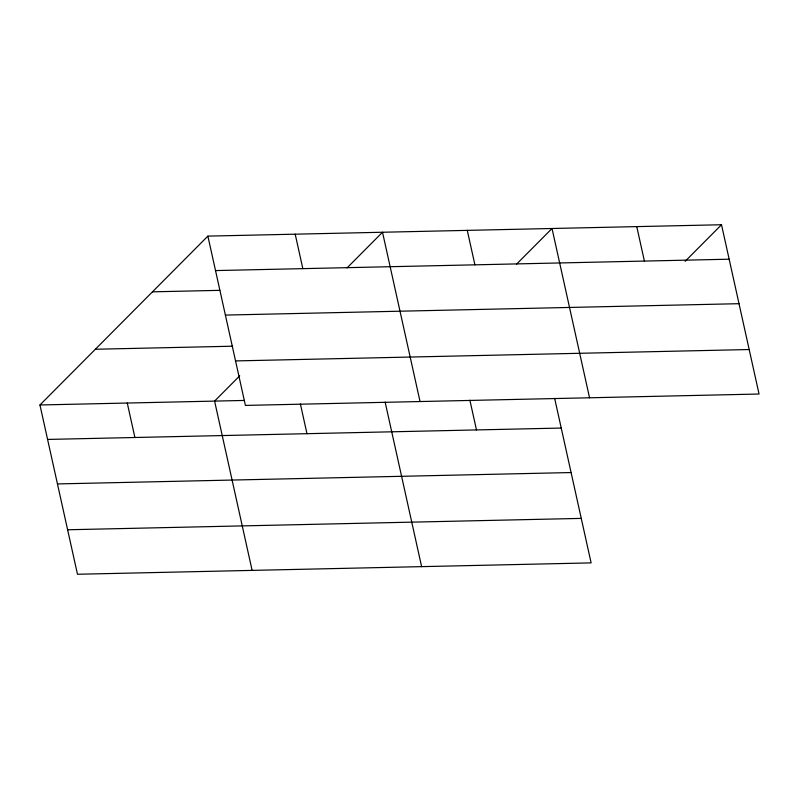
<?xml version="1.0" encoding="UTF-8"?>
<svg xmlns="http://www.w3.org/2000/svg" width="799" height="799" viewBox="0 0 799 799"><rect width="100%" height="100%" fill="white"/><g stroke="black" fill="none" stroke-linecap="round" stroke-linejoin="round"><path stroke-width="1.2" d="M554.646 398.341L591.12 562.886L77.483 574.261L39.95 404.973L207.88 236.114L721.517 224.739L759.05 394.027L245.413 405.413L207.88 236.114M239.7 375.85L214.591 401.098L252.114 570.396M347.016 267.945L382.511 232.249L420.044 401.547M516.514 264.189L552.019 228.494L589.552 397.782M685.152 261.303L721.517 224.739M215.52 270.581L729.157 259.196M152.459 291.835L219.825 290.347M225.388 315.076L739.025 303.69M95.371 349.253L232.579 346.207M235.545 360.918L749.182 349.533M39.95 404.973L244.504 400.439M47.59 439.43L561.228 428.054M57.458 483.924L571.095 472.549M67.615 529.767L581.253 518.391M636.763 226.616L644.403 261.073M467.265 230.372L474.906 264.829M469.892 400.219L476.484 429.932M385.138 402.097L421.622 566.641M295.201 234.187L302.841 268.644M300.394 403.974L306.976 433.687M127.271 403.036L134.911 437.502"/></g></svg>
